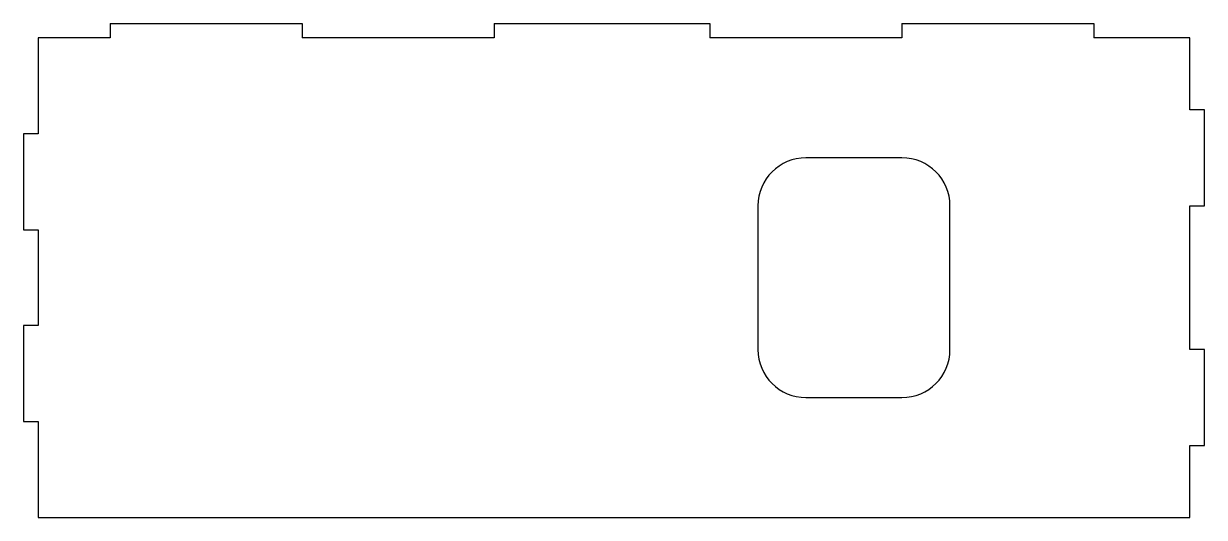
# Model space of a CAD drawing. Header units: millimetres. Extents: x -122 to 124, y -50 to 53.
import ezdxf

# ---------------------------------------------------------------- set-up
doc = ezdxf.new("R2010")
doc.units = ezdxf.units.MM

msp = doc.modelspace()

# ---------------------------------------------------------------- linework, layer by layer
at = {"color": 7, "linetype": 'Continuous', "lineweight": 25}
for p, q in [((-103.5, 53), (-63.5, 53)), ((-103.5, 53), (-103.5, 50)), ((-63.5, 53), (-63.5, 50)), ((-23.5, 53), (21.5, 53)), ((-23.5, 53), (-23.5, 50)), ((21.5, 53), (21.5, 50)), ((61.5, 53), (101.5, 53)), ((61.5, 53), (61.5, 50)), ((101.5, 53), (101.5, 50)), ((-118.5, 50), (-118.5, 30)), ((-103.5, 50), (-118.5, 50)), ((-23.5, 50), (-63.5, 50)), ((61.5, 50), (21.5, 50)), ((121.5, 50), (101.5, 50)), ((121.5, 35), (121.5, 50)), ((124.5, 35), (121.5, 35)), ((124.5, 15), (124.5, 35)), ((-118.5, 30), (-121.5, 30)), ((-121.5, 30), (-121.5, 10)), ((61.5, 25), (41.5, 25)), ((31.5, 15), (31.5, -15)), ((71.5, -15), (71.5, 15)), ((121.5, -15), (121.5, 15)), ((121.5, 15), (124.5, 15)), ((-121.5, 10), (-118.5, 10)), ((-118.5, 10), (-118.5, -10)), ((-118.5, -10), (-121.5, -10)), ((-121.5, -10), (-121.5, -30)), ((124.5, -15), (121.5, -15)), ((124.5, -35), (124.5, -15)), ((41.5, -25), (61.5, -25)), ((-121.5, -30), (-118.5, -30)), ((-118.5, -30), (-118.5, -50)), ((121.5, -50), (121.5, -35)), ((121.5, -35), (124.5, -35)), ((-118.5, -50), (121.5, -50))]:
    msp.add_line(p, q, dxfattribs=at)
for centre, start, end in [((41.5, 15), 90, 180), ((61.5, 15), 0, 90), ((41.5, -15), 180, 270), ((61.5, -15), 270, 0)]:
    msp.add_arc(centre, 10, start, end, dxfattribs=at)

doc.saveas('drawing.dxf')
